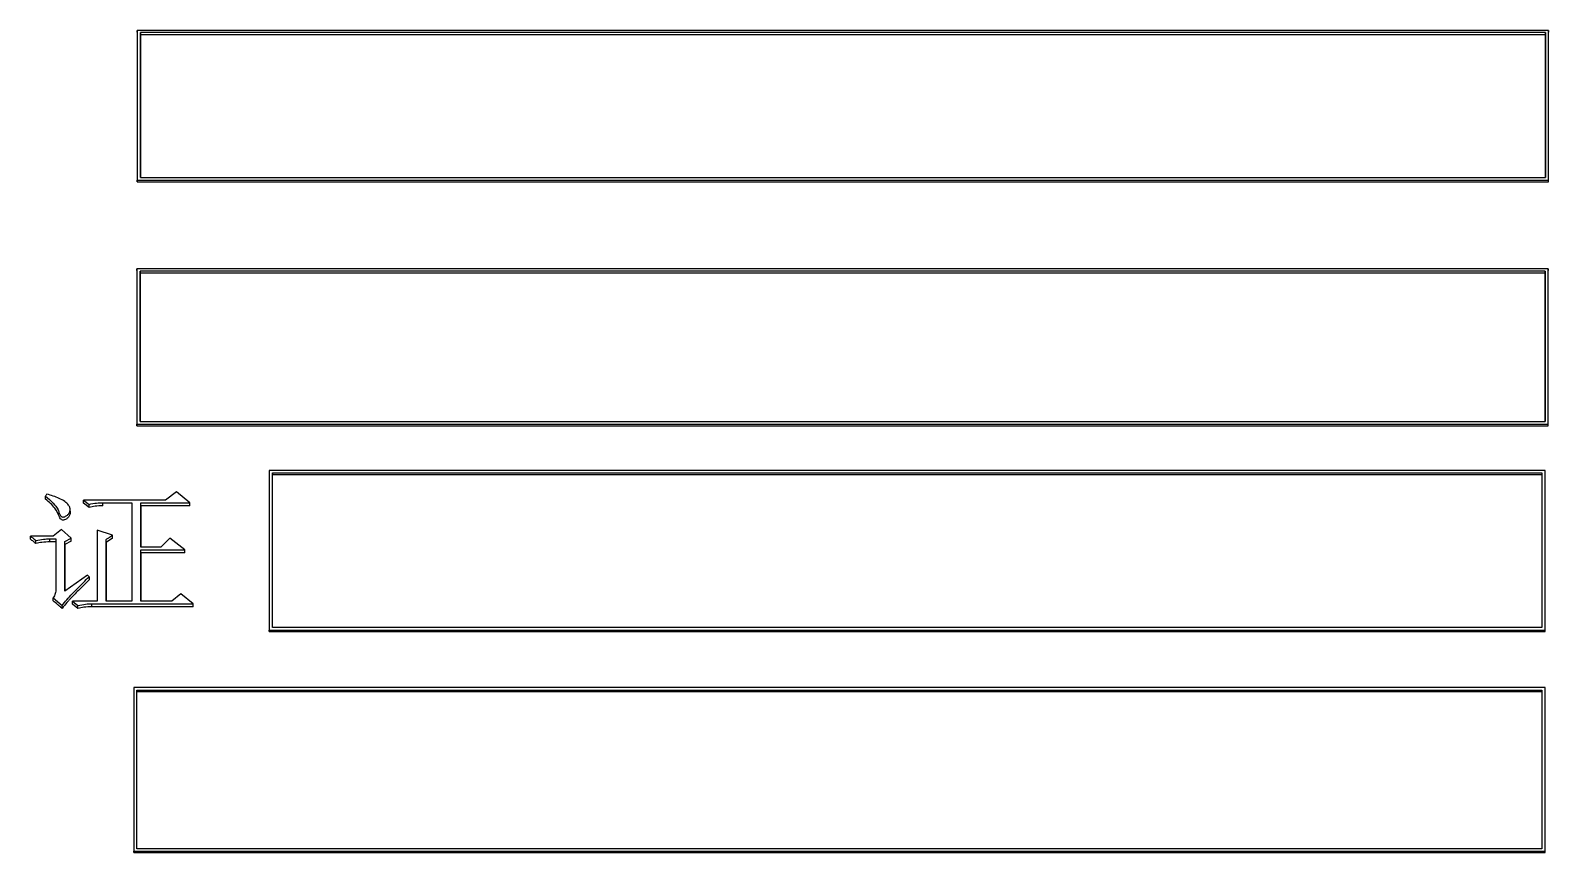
# Model space of a CAD drawing. Header units: millimetres. Extents: x 2160 to 4596, y 811 to 2534.
# Drawn here: x 2746.89 to 2770.7, y 2273.74 to 2286.64 of the extents above; entities that cross this region are included whole.
import ezdxf

# ---------------------------------------------------------------- set-up
doc = ezdxf.new("R2010")
doc.units = ezdxf.units.MM

msp = doc.modelspace()

# ---------------------------------------------------------------- linework, layer by layer
at = {"color": 7, "linetype": 'Continuous', "lineweight": 25}
for p, q in [((2770.702, 2286.637), (2748.569, 2286.637)), ((2748.569, 2286.609), (2748.569, 2286.637)), ((2748.569, 2286.609), (2748.569, 2284.261)), ((2770.652, 2286.601), (2748.619, 2286.601)), ((2748.619, 2286.572), (2748.619, 2286.601)), ((2748.619, 2286.572), (2770.652, 2286.571)), ((2770.652, 2286.601), (2770.652, 2286.571)), ((2770.702, 2286.637), (2770.702, 2286.609)), ((2770.702, 2284.87), (2770.702, 2286.609)), ((2770.702, 2284.261), (2770.702, 2284.682)), ((2748.569, 2284.288), (2770.702, 2284.288)), ((2748.569, 2284.261), (2748.569, 2284.288)), ((2748.569, 2284.261), (2770.702, 2284.261)), ((2748.619, 2284.326), (2770.652, 2284.326)), ((2770.702, 2284.261), (2770.702, 2284.288)), ((2770.697, 2282.898), (2748.564, 2282.898)), ((2748.564, 2282.871), (2748.564, 2282.898)), ((2748.564, 2282.871), (2748.564, 2280.434)), ((2770.647, 2282.86), (2748.614, 2282.859)), ((2748.614, 2282.833), (2748.614, 2282.859)), ((2748.614, 2282.833), (2770.647, 2282.833)), ((2770.647, 2282.86), (2770.647, 2282.833)), ((2770.697, 2282.898), (2770.697, 2282.871)), ((2770.697, 2280.434), (2770.697, 2282.871)), ((2748.564, 2280.459), (2770.697, 2280.459)), ((2748.564, 2280.434), (2748.564, 2280.459)), ((2748.564, 2280.434), (2770.697, 2280.434)), ((2748.614, 2280.498), (2770.647, 2280.498)), ((2770.697, 2280.434), (2770.697, 2280.459)), ((2770.647, 2279.733), (2750.637, 2279.733)), ((2750.637, 2279.733), (2750.637, 2279.709)), ((2750.637, 2279.709), (2750.637, 2277.203)), ((2750.693, 2279.694), (2770.597, 2279.694)), ((2750.693, 2279.694), (2750.693, 2279.669)), ((2750.693, 2279.669), (2770.597, 2279.669)), ((2770.597, 2279.694), (2770.597, 2279.669)), ((2770.647, 2279.709), (2770.647, 2279.733)), ((2770.647, 2277.203), (2770.647, 2279.709)), ((2749.187, 2279.397), (2749.014, 2279.268)), ((2749.393, 2279.225), (2749.187, 2279.397)), ((2747.132, 2279.28), (2747.132, 2279.328)), ((2747.727, 2279.268), (2747.814, 2279.2)), ((2749.014, 2279.268), (2747.727, 2279.268)), ((2747.727, 2279.22), (2747.727, 2279.268)), ((2747.814, 2279.151), (2747.727, 2279.22)), ((2747.814, 2279.151), (2747.814, 2279.2)), ((2748.03, 2279.225), (2748.484, 2279.225)), ((2748.03, 2279.177), (2748.03, 2279.225)), ((2748.484, 2279.225), (2748.484, 2277.683)), ((2748.625, 2279.225), (2749.393, 2279.225)), ((2748.625, 2278.53), (2748.625, 2279.225)), ((2748.625, 2279.177), (2748.625, 2279.225)), ((2748.625, 2279.177), (2748.625, 2278.53)), ((2749.393, 2279.177), (2748.625, 2279.177)), ((2747.517, 2279.13), (2747.517, 2279.139)), ((2747.517, 2279.091), (2747.517, 2279.106)), ((2747.251, 2278.702), (2746.894, 2278.702)), ((2746.894, 2278.654), (2746.894, 2278.702)), ((2747.381, 2278.805), (2747.251, 2278.702)), ((2747.532, 2278.667), (2747.381, 2278.805)), ((2747.435, 2278.616), (2747.532, 2278.667)), ((2747.532, 2278.62), (2747.532, 2278.667)), ((2747.943, 2278.796), (2747.943, 2277.683)), ((2748.181, 2278.719), (2747.943, 2278.796)), ((2748.181, 2278.671), (2748.084, 2278.602)), ((2748.181, 2278.671), (2748.181, 2278.719)), ((2749.079, 2278.667), (2748.939, 2278.53)), ((2749.317, 2278.487), (2749.079, 2278.667)), ((2746.981, 2278.585), (2746.981, 2278.633)), ((2747.197, 2278.659), (2747.294, 2278.659)), ((2747.197, 2278.611), (2747.197, 2278.659)), ((2747.294, 2278.611), (2747.197, 2278.611)), ((2747.294, 2278.659), (2747.294, 2277.891)), ((2747.532, 2278.62), (2747.435, 2278.568)), ((2747.435, 2277.839), (2747.435, 2278.616)), ((2747.435, 2278.568), (2747.435, 2278.616)), ((2747.435, 2278.568), (2747.435, 2277.839)), ((2748.084, 2277.683), (2748.084, 2278.65)), ((2748.084, 2278.602), (2748.084, 2278.65)), ((2748.084, 2278.602), (2748.084, 2277.683)), ((2748.939, 2278.53), (2748.625, 2278.53)), ((2748.625, 2278.487), (2749.317, 2278.487)), ((2748.625, 2277.683), (2748.625, 2278.487)), ((2748.625, 2278.439), (2748.625, 2278.487)), ((2748.625, 2278.439), (2748.625, 2277.683)), ((2749.317, 2278.439), (2748.625, 2278.439)), ((2747.792, 2278.09), (2747.435, 2277.839)), ((2747.814, 2278.064), (2747.792, 2278.09)), ((2747.814, 2278.064), (2747.814, 2278.017)), ((2747.251, 2277.735), (2747.392, 2277.613)), ((2749.252, 2277.795), (2749.112, 2277.683)), ((2749.447, 2277.639), (2749.252, 2277.795)), ((2747.392, 2277.567), (2747.392, 2277.613)), ((2747.554, 2277.683), (2747.641, 2277.613)), ((2747.943, 2277.683), (2747.554, 2277.683)), ((2747.554, 2277.636), (2747.554, 2277.683)), ((2747.641, 2277.567), (2747.554, 2277.636)), ((2747.641, 2277.567), (2747.641, 2277.613)), ((2747.857, 2277.639), (2749.447, 2277.639)), ((2747.857, 2277.593), (2747.857, 2277.639)), ((2749.447, 2277.593), (2747.857, 2277.593)), ((2748.484, 2277.683), (2748.084, 2277.683)), ((2749.112, 2277.683), (2748.625, 2277.683)), ((2749.447, 2277.593), (2749.447, 2277.639)), ((2770.597, 2277.267), (2750.693, 2277.267)), ((2750.637, 2277.226), (2770.647, 2277.226)), ((2750.637, 2277.203), (2750.637, 2277.226)), ((2750.637, 2277.203), (2770.647, 2277.203)), ((2770.647, 2277.203), (2770.647, 2277.226)), ((2770.647, 2276.328), (2748.514, 2276.328)), ((2748.514, 2276.328), (2748.514, 2276.305)), ((2748.514, 2276.305), (2748.514, 2273.735)), ((2748.564, 2276.287), (2770.597, 2276.287)), ((2748.564, 2276.265), (2748.564, 2276.287)), ((2770.597, 2276.287), (2770.597, 2276.265)), ((2770.647, 2276.305), (2770.647, 2276.328)), ((2770.647, 2273.735), (2770.647, 2276.305)), ((2748.564, 2276.265), (2770.597, 2276.265)), ((2748.514, 2273.756), (2770.647, 2273.756)), ((2748.514, 2273.735), (2748.514, 2273.756)), ((2748.514, 2273.735), (2770.647, 2273.735)), ((2770.597, 2273.797), (2748.564, 2273.797)), ((2770.647, 2273.735), (2770.647, 2273.756))]:
    msp.add_line(p, q, dxfattribs=at)
at = {"color": 7, "linetype": 'Continuous', "lineweight": 25, "flags": 128}
for points in [[(2749.393, 2279.177), (2749.393, 2279.201), (2749.393, 2279.225)], [(2749.317, 2278.439), (2749.317, 2278.463), (2749.317, 2278.487)], [(2747.251, 2277.688), (2747.251, 2277.7), (2747.251, 2277.712), (2747.251, 2277.735)]]:
    msp.add_lwpolyline(points, dxfattribs=at)
at = {"color": 7, "linetype": 'Continuous', "lineweight": 25}
for points, knots in [([(2748.569, 2286.637), (2748.569, 2286.405), (2748.569, 2285.94), (2748.569, 2285.158), (2748.569, 2284.605), (2748.569, 2284.288)], [0, 0, 0, 0, 0.300081, 0.600162, 1, 1, 1, 1]), ([(2748.619, 2286.601), (2748.619, 2286.368), (2748.619, 2285.903), (2748.619, 2285.145), (2748.619, 2284.617), (2748.619, 2284.326)], [0, 0, 0, 0, 0.309921, 0.619841, 1, 1, 1, 1]), ([(2748.619, 2284.326), (2748.619, 2284.508), (2748.619, 2284.882), (2748.619, 2285.633), (2748.619, 2286.196), (2748.619, 2286.572)], [0, 0, 0, 0, 0.240925, 0.494007, 1, 1, 1, 1]), ([(2770.652, 2284.326), (2770.652, 2284.564), (2770.652, 2285.038), (2770.652, 2285.797), (2770.652, 2286.315), (2770.652, 2286.601)], [0, 0, 0, 0, 0.309921, 0.619843, 1, 1, 1, 1]), ([(2770.652, 2286.571), (2770.652, 2286.384), (2770.652, 2286.009), (2770.652, 2285.263), (2770.652, 2284.699), (2770.652, 2284.326)], [0, 0, 0, 0, 0.253092, 0.506185, 1, 1, 1, 1]), ([(2770.702, 2284.288), (2770.702, 2284.526), (2770.702, 2285.001), (2770.702, 2285.785), (2770.702, 2286.327), (2770.702, 2286.637)], [0, 0, 0, 0, 0.300082, 0.600163, 1, 1, 1, 1]), ([(2748.564, 2282.898), (2748.564, 2282.656), (2748.564, 2282.173), (2748.564, 2281.36), (2748.564, 2280.786), (2748.564, 2280.459)], [0, 0, 0, 0, 0.300081, 0.600162, 1, 1, 1, 1]), ([(2748.614, 2282.859), (2748.614, 2282.618), (2748.614, 2282.134), (2748.614, 2281.347), (2748.614, 2280.799), (2748.614, 2280.498)], [0, 0, 0, 0, 0.309921, 0.619841, 1, 1, 1, 1]), ([(2748.614, 2280.498), (2748.614, 2280.688), (2748.614, 2281.076), (2748.614, 2281.857), (2748.614, 2282.443), (2748.614, 2282.833)], [0, 0, 0, 0, 0.242059, 0.494764, 1, 1, 1, 1]), ([(2770.647, 2280.498), (2770.647, 2280.744), (2770.647, 2281.236), (2770.647, 2282.024), (2770.647, 2282.563), (2770.647, 2282.86)], [0, 0, 0, 0, 0.309921, 0.619843, 1, 1, 1, 1]), ([(2770.647, 2282.833), (2770.647, 2282.638), (2770.647, 2282.248), (2770.647, 2281.472), (2770.647, 2280.886), (2770.647, 2280.498)], [0, 0, 0, 0, 0.252712, 0.505424, 1, 1, 1, 1]), ([(2770.697, 2280.459), (2770.697, 2280.705), (2770.697, 2281.197), (2770.697, 2282.011), (2770.697, 2282.575), (2770.697, 2282.898)], [0, 0, 0, 0, 0.3000817, 0.6001633, 1, 1, 1, 1]), ([(2750.637, 2279.733), (2750.637, 2279.485), (2750.637, 2278.987), (2750.637, 2278.152), (2750.637, 2277.563), (2750.637, 2277.226)], [0, 0, 0, 0, 0.300081, 0.600162, 1, 1, 1, 1]), ([(2750.693, 2277.267), (2750.693, 2277.519), (2750.693, 2278.025), (2750.693, 2278.834), (2750.693, 2279.389), (2750.693, 2279.694)], [0, 0, 0, 0, 0.3099205, 0.6198411, 1, 1, 1, 1]), ([(2750.693, 2277.267), (2750.693, 2277.463), (2750.693, 2277.863), (2750.693, 2278.666), (2750.693, 2279.268), (2750.693, 2279.669)], [0, 0, 0, 0, 0.242928, 0.495343, 1, 1, 1, 1]), ([(2770.597, 2279.694), (2770.597, 2279.445), (2770.597, 2278.948), (2770.597, 2278.139), (2770.597, 2277.577), (2770.597, 2277.267)], [0, 0, 0, 0, 0.309921, 0.619842, 1, 1, 1, 1]), ([(2770.597, 2279.669), (2770.597, 2279.469), (2770.597, 2279.068), (2770.597, 2278.269), (2770.597, 2277.666), (2770.597, 2277.267)], [0, 0, 0, 0, 0.252421, 0.504842, 1, 1, 1, 1]), ([(2770.647, 2277.226), (2770.647, 2277.479), (2770.647, 2277.985), (2770.647, 2278.821), (2770.647, 2279.402), (2770.647, 2279.733)], [0, 0, 0, 0, 0.300082, 0.600163, 1, 1, 1, 1]), ([(2747.132, 2279.328), (2747.172, 2279.293), (2747.245, 2279.228), (2747.325, 2279.137), (2747.343, 2279.067), (2747.359, 2279.032), (2747.373, 2279.014), (2747.388, 2279.004), (2747.403, 2279), (2747.424, 2279.002), (2747.453, 2279.014), (2747.485, 2279.038), (2747.508, 2279.073), (2747.521, 2279.11), (2747.516, 2279.15), (2747.489, 2279.197), (2747.407, 2279.272), (2747.284, 2279.321), (2747.186, 2279.352), (2747.154, 2279.362)], [0, 0, 0, 0, 0.149443, 0.274042, 0.333076, 0.362754, 0.385188, 0.398021, 0.410985, 0.42602, 0.45239, 0.493257, 0.533496, 0.57286, 0.60517, 0.651682, 0.729284, 0.908686, 1, 1, 1, 1]), ([(2747.154, 2279.362), (2747.15, 2279.357), (2747.143, 2279.345), (2747.136, 2279.334), (2747.132, 2279.328)], [0, 0, 0, 0, 0.5, 1, 1, 1, 1]), ([(2747.516, 2279.091), (2747.518, 2279.08), (2747.521, 2279.055), (2747.504, 2279.017), (2747.476, 2278.98), (2747.442, 2278.96), (2747.415, 2278.952), (2747.397, 2278.952), (2747.381, 2278.959), (2747.363, 2278.976), (2747.333, 2279.038), (2747.282, 2279.157), (2747.186, 2279.236), (2747.132, 2279.28)], [0, 0, 0, 0, 0.052453, 0.123771, 0.19881, 0.271367, 0.297266, 0.323434, 0.346422, 0.375988, 0.432132, 0.683487, 1, 1, 1, 1]), ([(2747.814, 2279.2), (2747.853, 2279.208), (2747.924, 2279.224), (2747.998, 2279.225), (2748.03, 2279.225)], [0, 0, 0, 0, 0.558835, 1, 1, 1, 1]), ([(2748.03, 2279.177), (2747.989, 2279.176), (2747.916, 2279.174), (2747.845, 2279.158), (2747.814, 2279.151)], [0, 0, 0, 0, 0.561085, 1, 1, 1, 1]), ([(2746.894, 2278.702), (2746.906, 2278.692), (2746.927, 2278.676), (2746.956, 2278.653), (2746.972, 2278.64), (2746.981, 2278.633)], [0, 0, 0, 0, 0.42835, 0.71417, 1, 1, 1, 1]), ([(2748.084, 2278.65), (2748.097, 2278.659), (2748.12, 2278.675), (2748.152, 2278.698), (2748.172, 2278.712), (2748.181, 2278.719)], [0, 0, 0, 0, 0.400149, 0.700074, 1, 1, 1, 1]), ([(2746.981, 2278.585), (2746.968, 2278.595), (2746.948, 2278.612), (2746.919, 2278.635), (2746.902, 2278.648), (2746.894, 2278.654)], [0, 0, 0, 0, 0.432889, 0.716443, 1, 1, 1, 1]), ([(2746.981, 2278.633), (2747.02, 2278.642), (2747.092, 2278.657), (2747.165, 2278.658), (2747.197, 2278.659)], [0, 0, 0, 0, 0.5588391, 1, 1, 1, 1]), ([(2747.197, 2278.611), (2747.156, 2278.61), (2747.083, 2278.608), (2747.012, 2278.592), (2746.981, 2278.585)], [0, 0, 0, 0, 0.561089, 1, 1, 1, 1]), ([(2747.392, 2277.613), (2747.416, 2277.644), (2747.491, 2277.739), (2747.639, 2277.884), (2747.755, 2278.004), (2747.814, 2278.064)], [0, 0, 0, 0, 0.190523, 0.595111, 1, 1, 1, 1]), ([(2747.814, 2278.017), (2747.758, 2277.961), (2747.68, 2277.883), (2747.591, 2277.793), (2747.555, 2277.755), (2747.539, 2277.738), (2747.531, 2277.73), (2747.52, 2277.718), (2747.509, 2277.707), (2747.49, 2277.686), (2747.451, 2277.641), (2747.416, 2277.598), (2747.392, 2277.567)], [0, 0, 0, 0, 0.381229, 0.535671, 0.612893, 0.632198, 0.651503, 0.670808, 0.709419, 0.728724, 0.805952, 1, 1, 1, 1]), ([(2747.294, 2277.891), (2747.294, 2277.872), (2747.293, 2277.842), (2747.285, 2277.8), (2747.273, 2277.766), (2747.258, 2277.745), (2747.251, 2277.735)], [0, 0, 0, 0, 0.337489, 0.556536, 0.776867, 1, 1, 1, 1]), ([(2747.392, 2277.567), (2747.38, 2277.577), (2747.356, 2277.598), (2747.309, 2277.638), (2747.274, 2277.668), (2747.251, 2277.688)], [0, 0, 0, 0, 0.257321, 0.514642, 1, 1, 1, 1]), ([(2747.641, 2277.613), (2747.68, 2277.622), (2747.751, 2277.637), (2747.825, 2277.639), (2747.857, 2277.639)], [0, 0, 0, 0, 0.558835, 1, 1, 1, 1]), ([(2747.857, 2277.593), (2747.816, 2277.592), (2747.743, 2277.59), (2747.672, 2277.574), (2747.641, 2277.567)], [0, 0, 0, 0, 0.5610854, 1, 1, 1, 1]), ([(2748.514, 2276.328), (2748.514, 2276.072), (2748.514, 2275.562), (2748.514, 2274.705), (2748.514, 2274.101), (2748.514, 2273.756)], [0, 0, 0, 0, 0.3000809, 0.6001618, 1, 1, 1, 1]), ([(2748.564, 2273.797), (2748.564, 2274.056), (2748.564, 2274.574), (2748.564, 2275.405), (2748.564, 2275.974), (2748.564, 2276.287)], [0, 0, 0, 0, 0.3099206, 0.6198411, 1, 1, 1, 1]), ([(2770.597, 2276.287), (2770.597, 2276.032), (2770.597, 2275.521), (2770.597, 2274.691), (2770.597, 2274.115), (2770.597, 2273.797)], [0, 0, 0, 0, 0.309921, 0.619843, 1, 1, 1, 1]), ([(2770.647, 2273.756), (2770.647, 2274.015), (2770.647, 2274.533), (2770.647, 2275.391), (2770.647, 2275.987), (2770.647, 2276.328)], [0, 0, 0, 0, 0.300082, 0.600163, 1, 1, 1, 1]), ([(2748.564, 2273.797), (2748.564, 2273.999), (2748.564, 2274.41), (2748.564, 2275.235), (2748.564, 2275.853), (2748.564, 2276.265)], [0, 0, 0, 0, 0.2437907, 0.495918, 1, 1, 1, 1]), ([(2770.597, 2276.265), (2770.597, 2276.059), (2770.597, 2275.647), (2770.597, 2274.827), (2770.597, 2274.208), (2770.597, 2273.797)], [0, 0, 0, 0, 0.252132, 0.504264, 1, 1, 1, 1])]:
    msp.add_open_spline(points, degree=3, knots=knots, dxfattribs=at)

doc.saveas('drawing.dxf')
